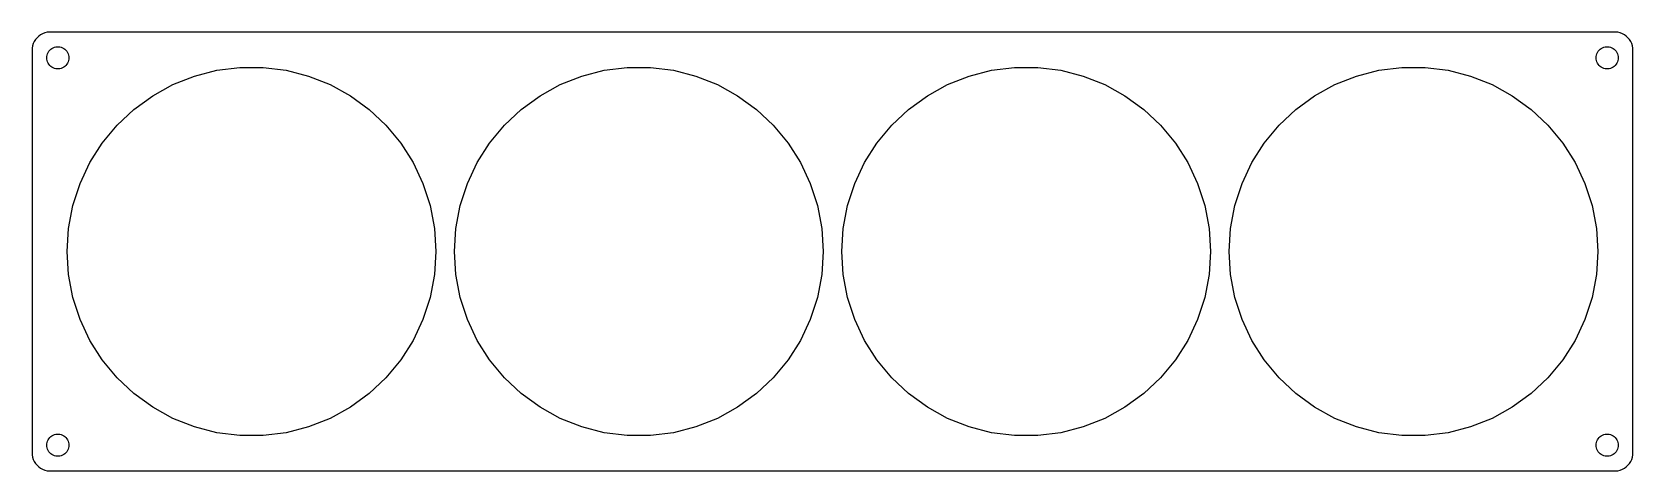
# Model space of a CAD drawing. Header units: metres. Extents: x -217 to 217, y -59 to 59.
import ezdxf

# ---------------------------------------------------------------- set-up
doc = ezdxf.new("R2010")
doc.units = ezdxf.units.M

msp = doc.modelspace()

# ---------------------------------------------------------------- linework, layer by layer
for p, q in [((-216.382, 56.9088), (-216.649, 56.3406)), ((-216.045, 57.4389), (-216.382, 56.9088)), ((-215.645, 57.9227), (-216.045, 57.4389)), ((-215.187, 58.3526), (-215.645, 57.9227)), ((-214.679, 58.7216), (-215.187, 58.3526)), ((-214.129, 59.0241), (-214.679, 58.7216)), ((-213.545, 59.2553), (-214.129, 59.0241)), ((-212.937, 59.4114), (-213.545, 59.2553)), ((-212.314, 59.4901), (-212.937, 59.4114)), ((212.314, 59.4901), (-212.314, 59.4901)), ((212.937, 59.4114), (212.314, 59.4901)), ((213.545, 59.2553), (212.937, 59.4114)), ((214.129, 59.0241), (213.545, 59.2553)), ((214.679, 58.7216), (214.129, 59.0241)), ((215.187, 58.3526), (214.679, 58.7216)), ((215.645, 57.9227), (215.187, 58.3526)), ((216.045, 57.4389), (215.645, 57.9227)), ((216.382, 56.9088), (216.045, 57.4389)), ((216.649, 56.3406), (216.382, 56.9088)), ((-216.961, 55.1267), (-217, 54.5)), ((-217, 54.5), (-217, -54.5)), ((-216.843, 55.7434), (-216.961, 55.1267)), ((-216.649, 56.3406), (-216.843, 55.7434)), ((-213, 52.5), (-212.976, 52.876)), ((-212.976, 52.124), (-213, 52.5)), ((-212.976, 52.876), (-212.906, 53.2461)), ((-212.906, 51.7539), (-212.976, 52.124)), ((-212.906, 53.2461), (-212.789, 53.6044)), ((-212.789, 53.6044), (-212.629, 53.9453)), ((-212.629, 53.9453), (-212.427, 54.2634)), ((-212.427, 54.2634), (-212.187, 54.5536)), ((-212.187, 54.5536), (-211.912, 54.8115)), ((-211.912, 54.8115), (-211.607, 55.033)), ((-211.607, 55.033), (-211.277, 55.2145)), ((-211.277, 55.2145), (-210.927, 55.3532)), ((-210.927, 55.3532), (-210.562, 55.4469)), ((-210.562, 55.4469), (-210.188, 55.4941)), ((-210.188, 55.4941), (-209.812, 55.4941)), ((-209.812, 55.4941), (-209.438, 55.4469)), ((-209.438, 55.4469), (-209.073, 55.3532)), ((-209.073, 55.3532), (-208.723, 55.2145)), ((-208.723, 55.2145), (-208.393, 55.033)), ((-208.393, 55.033), (-208.088, 54.8115)), ((-208.088, 54.8115), (-207.813, 54.5536)), ((-207.813, 54.5536), (-207.573, 54.2634)), ((-207.573, 54.2634), (-207.371, 53.9453)), ((-207.371, 53.9453), (-207.211, 53.6044)), ((-207.211, 53.6044), (-207.094, 53.2461)), ((-207.094, 53.2461), (-207.024, 52.876)), ((-207.024, 52.124), (-207.094, 51.7539)), ((-207.024, 52.876), (-207, 52.5)), ((-207, 52.5), (-207.024, 52.124)), ((207, 52.5), (207.024, 52.876)), ((207.024, 52.124), (207, 52.5)), ((207.024, 52.876), (207.094, 53.2461)), ((207.094, 51.7539), (207.024, 52.124)), ((207.094, 53.2461), (207.211, 53.6044)), ((207.211, 53.6044), (207.371, 53.9453)), ((207.371, 53.9453), (207.573, 54.2634)), ((207.573, 54.2634), (207.813, 54.5536)), ((207.813, 54.5536), (208.088, 54.8115)), ((208.088, 54.8115), (208.393, 55.033)), ((208.393, 55.033), (208.723, 55.2145)), ((208.723, 55.2145), (209.073, 55.3532)), ((209.073, 55.3532), (209.438, 55.4469)), ((209.438, 55.4469), (209.812, 55.4941)), ((209.812, 55.4941), (210.188, 55.4941)), ((210.188, 55.4941), (210.562, 55.4469)), ((210.562, 55.4469), (210.927, 55.3532)), ((210.927, 55.3532), (211.277, 55.2145)), ((211.277, 55.2145), (211.607, 55.033)), ((211.607, 55.033), (211.912, 54.8115)), ((211.912, 54.8115), (212.187, 54.5536)), ((212.187, 54.5536), (212.427, 54.2634)), ((212.427, 54.2634), (212.629, 53.9453)), ((212.629, 53.9453), (212.789, 53.6044)), ((212.789, 53.6044), (212.906, 53.2461)), ((212.906, 53.2461), (212.976, 52.876)), ((212.976, 52.124), (212.906, 51.7539)), ((212.976, 52.876), (213, 52.5)), ((213, 52.5), (212.976, 52.124)), ((216.843, 55.7434), (216.649, 56.3406)), ((216.961, 55.1267), (216.843, 55.7434)), ((217, 54.5), (216.961, 55.1267)), ((217, -54.5), (217, 54.5)), ((-212.789, 51.3956), (-212.906, 51.7539)), ((-212.629, 51.0547), (-212.789, 51.3956)), ((-212.427, 50.7366), (-212.629, 51.0547)), ((-212.187, 50.4464), (-212.427, 50.7366)), ((-211.912, 50.1885), (-212.187, 50.4464)), ((-211.607, 49.967), (-211.912, 50.1885)), ((-211.277, 49.7855), (-211.607, 49.967)), ((-210.927, 49.6468), (-211.277, 49.7855)), ((-210.562, 49.5531), (-210.927, 49.6468)), ((-210.188, 49.5059), (-210.562, 49.5531)), ((-209.812, 49.5059), (-210.188, 49.5059)), ((-209.438, 49.5531), (-209.812, 49.5059)), ((-209.073, 49.6468), (-209.438, 49.5531)), ((-208.723, 49.7855), (-209.073, 49.6468)), ((-208.393, 49.967), (-208.723, 49.7855)), ((-208.088, 50.1885), (-208.393, 49.967)), ((-207.813, 50.4464), (-208.088, 50.1885)), ((-207.573, 50.7366), (-207.813, 50.4464)), ((-207.371, 51.0547), (-207.573, 50.7366)), ((-207.211, 51.3956), (-207.371, 51.0547)), ((-207.094, 51.7539), (-207.211, 51.3956)), ((-172.951, 47.5528), (-166.869, 49.1143)), ((-166.869, 49.1143), (-160.64, 49.9013)), ((-160.64, 49.9013), (-154.36, 49.9013)), ((-154.36, 49.9013), (-148.131, 49.1143)), ((-148.131, 49.1143), (-142.049, 47.5528)), ((-67.9509, 47.5528), (-61.8691, 49.1143)), ((-61.8691, 49.1143), (-55.6395, 49.9013)), ((-55.6395, 49.9013), (-49.3605, 49.9013)), ((-49.3605, 49.9013), (-43.1309, 49.1143)), ((-43.1309, 49.1143), (-37.0491, 47.5528)), ((37.0491, 47.5528), (43.1309, 49.1143)), ((43.1309, 49.1143), (49.3605, 49.9013)), ((49.3605, 49.9013), (55.6395, 49.9013)), ((55.6395, 49.9013), (61.8691, 49.1143)), ((61.8691, 49.1143), (67.9509, 47.5528)), ((142.049, 47.5528), (148.131, 49.1143)), ((148.131, 49.1143), (154.36, 49.9013)), ((154.36, 49.9013), (160.64, 49.9013)), ((160.64, 49.9013), (166.869, 49.1143)), ((166.869, 49.1143), (172.951, 47.5528)), ((207.211, 51.3956), (207.094, 51.7539)), ((207.371, 51.0547), (207.211, 51.3956)), ((207.573, 50.7366), (207.371, 51.0547)), ((207.813, 50.4464), (207.573, 50.7366)), ((208.088, 50.1885), (207.813, 50.4464)), ((208.393, 49.967), (208.088, 50.1885)), ((208.723, 49.7855), (208.393, 49.967)), ((209.073, 49.6468), (208.723, 49.7855)), ((209.438, 49.5531), (209.073, 49.6468)), ((209.812, 49.5059), (209.438, 49.5531)), ((210.188, 49.5059), (209.812, 49.5059)), ((210.562, 49.5531), (210.188, 49.5059)), ((210.927, 49.6468), (210.562, 49.5531)), ((211.277, 49.7855), (210.927, 49.6468)), ((211.607, 49.967), (211.277, 49.7855)), ((211.912, 50.1885), (211.607, 49.967)), ((212.187, 50.4464), (211.912, 50.1885)), ((212.427, 50.7366), (212.187, 50.4464)), ((212.629, 51.0547), (212.427, 50.7366)), ((212.789, 51.3956), (212.629, 51.0547)), ((212.906, 51.7539), (212.789, 51.3956)), ((-184.291, 42.2164), (-178.789, 45.2413)), ((-178.789, 45.2413), (-172.951, 47.5528)), ((-142.049, 47.5528), (-136.211, 45.2413)), ((-136.211, 45.2413), (-130.709, 42.2164)), ((-79.2913, 42.2164), (-73.789, 45.2413)), ((-73.789, 45.2413), (-67.9509, 47.5528)), ((-37.0491, 47.5528), (-31.211, 45.2413)), ((-31.211, 45.2413), (-25.7086, 42.2164)), ((25.7086, 42.2164), (31.211, 45.2413)), ((31.211, 45.2413), (37.0491, 47.5528)), ((67.9509, 47.5528), (73.789, 45.2413)), ((73.789, 45.2413), (79.2913, 42.2164)), ((130.709, 42.2164), (136.211, 45.2413)), ((136.211, 45.2413), (142.049, 47.5528)), ((172.951, 47.5528), (178.789, 45.2413)), ((178.789, 45.2413), (184.291, 42.2164)), ((-189.371, 38.5257), (-184.291, 42.2164)), ((-130.709, 42.2164), (-125.629, 38.5257)), ((-84.3712, 38.5257), (-79.2913, 42.2164)), ((-25.7086, 42.2164), (-20.6288, 38.5257)), ((20.6288, 38.5257), (25.7086, 42.2164)), ((79.2913, 42.2164), (84.3712, 38.5257)), ((125.629, 38.5257), (130.709, 42.2164)), ((184.291, 42.2164), (189.371, 38.5257)), ((-193.948, 34.2274), (-189.371, 38.5257)), ((-125.629, 38.5257), (-121.052, 34.2274)), ((-88.9484, 34.2274), (-84.3712, 38.5257)), ((-20.6288, 38.5257), (-16.0516, 34.2274)), ((16.0516, 34.2274), (20.6288, 38.5257)), ((84.3712, 38.5257), (88.9484, 34.2274)), ((121.052, 34.2274), (125.629, 38.5257)), ((189.371, 38.5257), (193.948, 34.2274)), ((-197.951, 29.3893), (-193.948, 34.2274)), ((-121.052, 34.2274), (-117.049, 29.3893)), ((-92.9509, 29.3893), (-88.9484, 34.2274)), ((-16.0516, 34.2274), (-12.0491, 29.3893)), ((12.0491, 29.3893), (16.0516, 34.2274)), ((88.9484, 34.2274), (92.9509, 29.3893)), ((117.049, 29.3893), (121.052, 34.2274)), ((193.948, 34.2274), (197.951, 29.3893)), ((-201.315, 24.0877), (-197.951, 29.3893)), ((-117.049, 29.3893), (-113.685, 24.0877)), ((-96.3153, 24.0877), (-92.9509, 29.3893)), ((-12.0491, 29.3893), (-8.68466, 24.0877)), ((8.68466, 24.0877), (12.0491, 29.3893)), ((92.9509, 29.3893), (96.3153, 24.0877)), ((113.685, 24.0877), (117.049, 29.3893)), ((197.951, 29.3893), (201.315, 24.0877)), ((-203.989, 18.4062), (-201.315, 24.0877)), ((-113.685, 24.0877), (-111.011, 18.4062)), ((-98.9888, 18.4062), (-96.3153, 24.0877)), ((-8.68466, 24.0877), (-6.01117, 18.4062)), ((6.01117, 18.4062), (8.68466, 24.0877)), ((96.3153, 24.0877), (98.9888, 18.4062)), ((111.011, 18.4062), (113.685, 24.0877)), ((201.315, 24.0877), (203.989, 18.4062)), ((-205.929, 12.4345), (-203.989, 18.4062)), ((-111.011, 18.4062), (-109.071, 12.4345)), ((-100.929, 12.4345), (-98.9888, 18.4062)), ((-6.01117, 18.4062), (-4.07083, 12.4345)), ((4.07083, 12.4345), (6.01117, 18.4062)), ((98.9888, 18.4062), (100.929, 12.4345)), ((109.071, 12.4345), (111.011, 18.4062)), ((203.989, 18.4062), (205.929, 12.4345)), ((-207.106, 6.26665), (-205.929, 12.4345)), ((-109.071, 12.4345), (-107.894, 6.26665)), ((-102.106, 6.26665), (-100.929, 12.4345)), ((-4.07083, 12.4345), (-2.89426, 6.26665)), ((2.89426, 6.26665), (4.07083, 12.4345)), ((100.929, 12.4345), (102.106, 6.26665)), ((107.894, 6.26665), (109.071, 12.4345)), ((205.929, 12.4345), (207.106, 6.26665)), ((-207.5, 0), (-207.106, 6.26665)), ((-107.894, 6.26665), (-107.5, 0)), ((-102.5, 0), (-102.106, 6.26665)), ((-2.89426, 6.26665), (-2.5, 0)), ((2.5, 0), (2.89426, 6.26665)), ((102.106, 6.26665), (102.5, 0)), ((107.5, 0), (107.894, 6.26665)), ((207.106, 6.26665), (207.5, 0)), ((-207.106, -6.26665), (-207.5, 0)), ((-107.5, 0), (-107.894, -6.26665)), ((-102.106, -6.26665), (-102.5, 0)), ((-2.5, 0), (-2.89426, -6.26665)), ((2.89426, -6.26665), (2.5, 0)), ((102.5, 0), (102.106, -6.26665)), ((107.894, -6.26665), (107.5, 0)), ((207.5, 0), (207.106, -6.26665)), ((-205.929, -12.4345), (-207.106, -6.26665)), ((-107.894, -6.26665), (-109.071, -12.4345)), ((-100.929, -12.4345), (-102.106, -6.26665)), ((-2.89426, -6.26665), (-4.07083, -12.4345)), ((4.07083, -12.4345), (2.89426, -6.26665)), ((102.106, -6.26665), (100.929, -12.4345)), ((109.071, -12.4345), (107.894, -6.26665)), ((207.106, -6.26665), (205.929, -12.4345)), ((-203.989, -18.4062), (-205.929, -12.4345)), ((-109.071, -12.4345), (-111.011, -18.4062)), ((-98.9888, -18.4062), (-100.929, -12.4345)), ((-4.07083, -12.4345), (-6.01117, -18.4062)), ((6.01117, -18.4062), (4.07083, -12.4345)), ((100.929, -12.4345), (98.9888, -18.4062)), ((111.011, -18.4062), (109.071, -12.4345)), ((205.929, -12.4345), (203.989, -18.4062)), ((-201.315, -24.0877), (-203.989, -18.4062)), ((-111.011, -18.4062), (-113.685, -24.0877)), ((-96.3153, -24.0877), (-98.9888, -18.4062)), ((-6.01117, -18.4062), (-8.68466, -24.0877)), ((8.68466, -24.0877), (6.01117, -18.4062)), ((98.9888, -18.4062), (96.3153, -24.0877)), ((113.685, -24.0877), (111.011, -18.4062)), ((203.989, -18.4062), (201.315, -24.0877)), ((-197.951, -29.3893), (-201.315, -24.0877)), ((-113.685, -24.0877), (-117.049, -29.3893)), ((-92.9509, -29.3893), (-96.3153, -24.0877)), ((-8.68466, -24.0877), (-12.0491, -29.3893)), ((12.0491, -29.3893), (8.68466, -24.0877)), ((96.3153, -24.0877), (92.9509, -29.3893)), ((117.049, -29.3893), (113.685, -24.0877)), ((201.315, -24.0877), (197.951, -29.3893)), ((-193.948, -34.2274), (-197.951, -29.3893)), ((-117.049, -29.3893), (-121.052, -34.2274)), ((-88.9484, -34.2274), (-92.9509, -29.3893)), ((-12.0491, -29.3893), (-16.0516, -34.2274)), ((16.0516, -34.2274), (12.0491, -29.3893)), ((92.9509, -29.3893), (88.9484, -34.2274)), ((121.052, -34.2274), (117.049, -29.3893)), ((197.951, -29.3893), (193.948, -34.2274)), ((-189.371, -38.5257), (-193.948, -34.2274)), ((-121.052, -34.2274), (-125.629, -38.5257)), ((-84.3712, -38.5257), (-88.9484, -34.2274)), ((-16.0516, -34.2274), (-20.6288, -38.5257)), ((20.6288, -38.5257), (16.0516, -34.2274)), ((88.9484, -34.2274), (84.3712, -38.5257)), ((125.629, -38.5257), (121.052, -34.2274)), ((193.948, -34.2274), (189.371, -38.5257)), ((-184.291, -42.2164), (-189.371, -38.5257)), ((-125.629, -38.5257), (-130.709, -42.2164)), ((-79.2913, -42.2164), (-84.3712, -38.5257)), ((-20.6288, -38.5257), (-25.7086, -42.2164)), ((25.7086, -42.2164), (20.6288, -38.5257)), ((84.3712, -38.5257), (79.2913, -42.2164)), ((130.709, -42.2164), (125.629, -38.5257)), ((189.371, -38.5257), (184.291, -42.2164)), ((-178.789, -45.2413), (-184.291, -42.2164)), ((-130.709, -42.2164), (-136.211, -45.2413)), ((-73.789, -45.2413), (-79.2913, -42.2164)), ((-25.7086, -42.2164), (-31.211, -45.2413)), ((31.211, -45.2413), (25.7086, -42.2164)), ((79.2913, -42.2164), (73.789, -45.2413)), ((136.211, -45.2413), (130.709, -42.2164)), ((184.291, -42.2164), (178.789, -45.2413)), ((-172.951, -47.5528), (-178.789, -45.2413)), ((-166.869, -49.1143), (-172.951, -47.5528)), ((-142.049, -47.5528), (-148.131, -49.1143)), ((-136.211, -45.2413), (-142.049, -47.5528)), ((-67.9509, -47.5528), (-73.789, -45.2413)), ((-61.8691, -49.1143), (-67.9509, -47.5528)), ((-37.0491, -47.5528), (-43.1309, -49.1143)), ((-31.211, -45.2413), (-37.0491, -47.5528)), ((37.0491, -47.5528), (31.211, -45.2413)), ((43.1309, -49.1143), (37.0491, -47.5528)), ((67.9509, -47.5528), (61.8691, -49.1143)), ((73.789, -45.2413), (67.9509, -47.5528)), ((142.049, -47.5528), (136.211, -45.2413)), ((148.131, -49.1143), (142.049, -47.5528)), ((172.951, -47.5528), (166.869, -49.1143)), ((178.789, -45.2413), (172.951, -47.5528)), ((-212.976, -52.124), (-212.906, -51.7539)), ((-212.906, -51.7539), (-212.789, -51.3956)), ((-212.789, -51.3956), (-212.629, -51.0547)), ((-212.629, -51.0547), (-212.427, -50.7366)), ((-212.427, -50.7366), (-212.187, -50.4464)), ((-212.187, -50.4464), (-211.912, -50.1885)), ((-211.912, -50.1885), (-211.607, -49.967)), ((-211.607, -49.967), (-211.277, -49.7855)), ((-211.277, -49.7855), (-210.927, -49.6468)), ((-210.927, -49.6468), (-210.562, -49.5531)), ((-210.562, -49.5531), (-210.188, -49.5059)), ((-210.188, -49.5059), (-209.812, -49.5059)), ((-209.812, -49.5059), (-209.438, -49.5531)), ((-209.438, -49.5531), (-209.073, -49.6468)), ((-209.073, -49.6468), (-208.723, -49.7855)), ((-208.723, -49.7855), (-208.393, -49.967)), ((-208.393, -49.967), (-208.088, -50.1885)), ((-208.088, -50.1885), (-207.813, -50.4464)), ((-207.813, -50.4464), (-207.573, -50.7366)), ((-207.573, -50.7366), (-207.371, -51.0547)), ((-207.371, -51.0547), (-207.211, -51.3956)), ((-207.211, -51.3956), (-207.094, -51.7539)), ((-207.094, -51.7539), (-207.024, -52.124)), ((-160.64, -49.9013), (-166.869, -49.1143)), ((-154.36, -49.9013), (-160.64, -49.9013)), ((-148.131, -49.1143), (-154.36, -49.9013)), ((-55.6395, -49.9013), (-61.8691, -49.1143)), ((-49.3605, -49.9013), (-55.6395, -49.9013)), ((-43.1309, -49.1143), (-49.3605, -49.9013)), ((49.3605, -49.9013), (43.1309, -49.1143)), ((55.6395, -49.9013), (49.3605, -49.9013)), ((61.8691, -49.1143), (55.6395, -49.9013)), ((154.36, -49.9013), (148.131, -49.1143)), ((160.64, -49.9013), (154.36, -49.9013)), ((166.869, -49.1143), (160.64, -49.9013)), ((207.024, -52.124), (207.094, -51.7539)), ((207.094, -51.7539), (207.211, -51.3956)), ((207.211, -51.3956), (207.371, -51.0547)), ((207.371, -51.0547), (207.573, -50.7366)), ((207.573, -50.7366), (207.813, -50.4464)), ((207.813, -50.4464), (208.088, -50.1885)), ((208.088, -50.1885), (208.393, -49.967)), ((208.393, -49.967), (208.723, -49.7855)), ((208.723, -49.7855), (209.073, -49.6468)), ((209.073, -49.6468), (209.438, -49.5531)), ((209.438, -49.5531), (209.812, -49.5059)), ((209.812, -49.5059), (210.188, -49.5059)), ((210.188, -49.5059), (210.562, -49.5531)), ((210.562, -49.5531), (210.927, -49.6468)), ((210.927, -49.6468), (211.277, -49.7855)), ((211.277, -49.7855), (211.607, -49.967)), ((211.607, -49.967), (211.912, -50.1885)), ((211.912, -50.1885), (212.187, -50.4464)), ((212.187, -50.4464), (212.427, -50.7366)), ((212.427, -50.7366), (212.629, -51.0547)), ((212.629, -51.0547), (212.789, -51.3956)), ((212.789, -51.3956), (212.906, -51.7539)), ((212.906, -51.7539), (212.976, -52.124)), ((-217, -54.5), (-216.961, -55.1267)), ((-216.961, -55.1267), (-216.843, -55.7434)), ((-216.843, -55.7434), (-216.649, -56.3406)), ((-216.649, -56.3406), (-216.382, -56.9088)), ((-213, -52.5), (-212.976, -52.124)), ((-212.976, -52.876), (-213, -52.5)), ((-212.906, -53.2461), (-212.976, -52.876)), ((-212.789, -53.6044), (-212.906, -53.2461)), ((-212.629, -53.9453), (-212.789, -53.6044)), ((-212.427, -54.2634), (-212.629, -53.9453)), ((-212.187, -54.5536), (-212.427, -54.2634)), ((-211.912, -54.8115), (-212.187, -54.5536)), ((-211.607, -55.033), (-211.912, -54.8115)), ((-211.277, -55.2145), (-211.607, -55.033)), ((-210.927, -55.3532), (-211.277, -55.2145)), ((-210.562, -55.4469), (-210.927, -55.3532)), ((-210.188, -55.4941), (-210.562, -55.4469)), ((-209.812, -55.4941), (-210.188, -55.4941)), ((-209.438, -55.4469), (-209.812, -55.4941)), ((-209.073, -55.3532), (-209.438, -55.4469)), ((-208.723, -55.2145), (-209.073, -55.3532)), ((-208.393, -55.033), (-208.723, -55.2145)), ((-208.088, -54.8115), (-208.393, -55.033)), ((-207.813, -54.5536), (-208.088, -54.8115)), ((-207.573, -54.2634), (-207.813, -54.5536)), ((-207.371, -53.9453), (-207.573, -54.2634)), ((-207.211, -53.6044), (-207.371, -53.9453)), ((-207.094, -53.2461), (-207.211, -53.6044)), ((-207.024, -52.876), (-207.094, -53.2461)), ((-207.024, -52.124), (-207, -52.5)), ((-207, -52.5), (-207.024, -52.876)), ((207, -52.5), (207.024, -52.124)), ((207.024, -52.876), (207, -52.5)), ((207.094, -53.2461), (207.024, -52.876)), ((207.211, -53.6044), (207.094, -53.2461)), ((207.371, -53.9453), (207.211, -53.6044)), ((207.573, -54.2634), (207.371, -53.9453)), ((207.813, -54.5536), (207.573, -54.2634)), ((208.088, -54.8115), (207.813, -54.5536)), ((208.393, -55.033), (208.088, -54.8115)), ((208.723, -55.2145), (208.393, -55.033)), ((209.073, -55.3532), (208.723, -55.2145)), ((209.438, -55.4469), (209.073, -55.3532)), ((209.812, -55.4941), (209.438, -55.4469)), ((210.188, -55.4941), (209.812, -55.4941)), ((210.562, -55.4469), (210.188, -55.4941)), ((210.927, -55.3532), (210.562, -55.4469)), ((211.277, -55.2145), (210.927, -55.3532)), ((211.607, -55.033), (211.277, -55.2145)), ((211.912, -54.8115), (211.607, -55.033)), ((212.187, -54.5536), (211.912, -54.8115)), ((212.427, -54.2634), (212.187, -54.5536)), ((212.629, -53.9453), (212.427, -54.2634)), ((212.789, -53.6044), (212.629, -53.9453)), ((212.906, -53.2461), (212.789, -53.6044)), ((212.976, -52.876), (212.906, -53.2461)), ((212.976, -52.124), (213, -52.5)), ((213, -52.5), (212.976, -52.876)), ((216.382, -56.9088), (216.649, -56.3406)), ((216.649, -56.3406), (216.843, -55.7434)), ((216.843, -55.7434), (216.961, -55.1267)), ((216.961, -55.1267), (217, -54.5)), ((-216.382, -56.9088), (-216.045, -57.4389)), ((-216.045, -57.4389), (-215.645, -57.9227)), ((-215.645, -57.9227), (-215.187, -58.3526)), ((-215.187, -58.3526), (-214.679, -58.7216)), ((-214.679, -58.7216), (-214.129, -59.0241)), ((-214.129, -59.0241), (-213.545, -59.2553)), ((-213.545, -59.2553), (-212.937, -59.4114)), ((-212.937, -59.4114), (-212.314, -59.4901)), ((-212.314, -59.4901), (212.314, -59.4901)), ((212.314, -59.4901), (212.937, -59.4114)), ((212.937, -59.4114), (213.545, -59.2553)), ((213.545, -59.2553), (214.129, -59.0241)), ((214.129, -59.0241), (214.679, -58.7216)), ((214.679, -58.7216), (215.187, -58.3526)), ((215.187, -58.3526), (215.645, -57.9227)), ((215.645, -57.9227), (216.045, -57.4389)), ((216.045, -57.4389), (216.382, -56.9088))]:
    msp.add_line(p, q)

doc.saveas('drawing.dxf')
